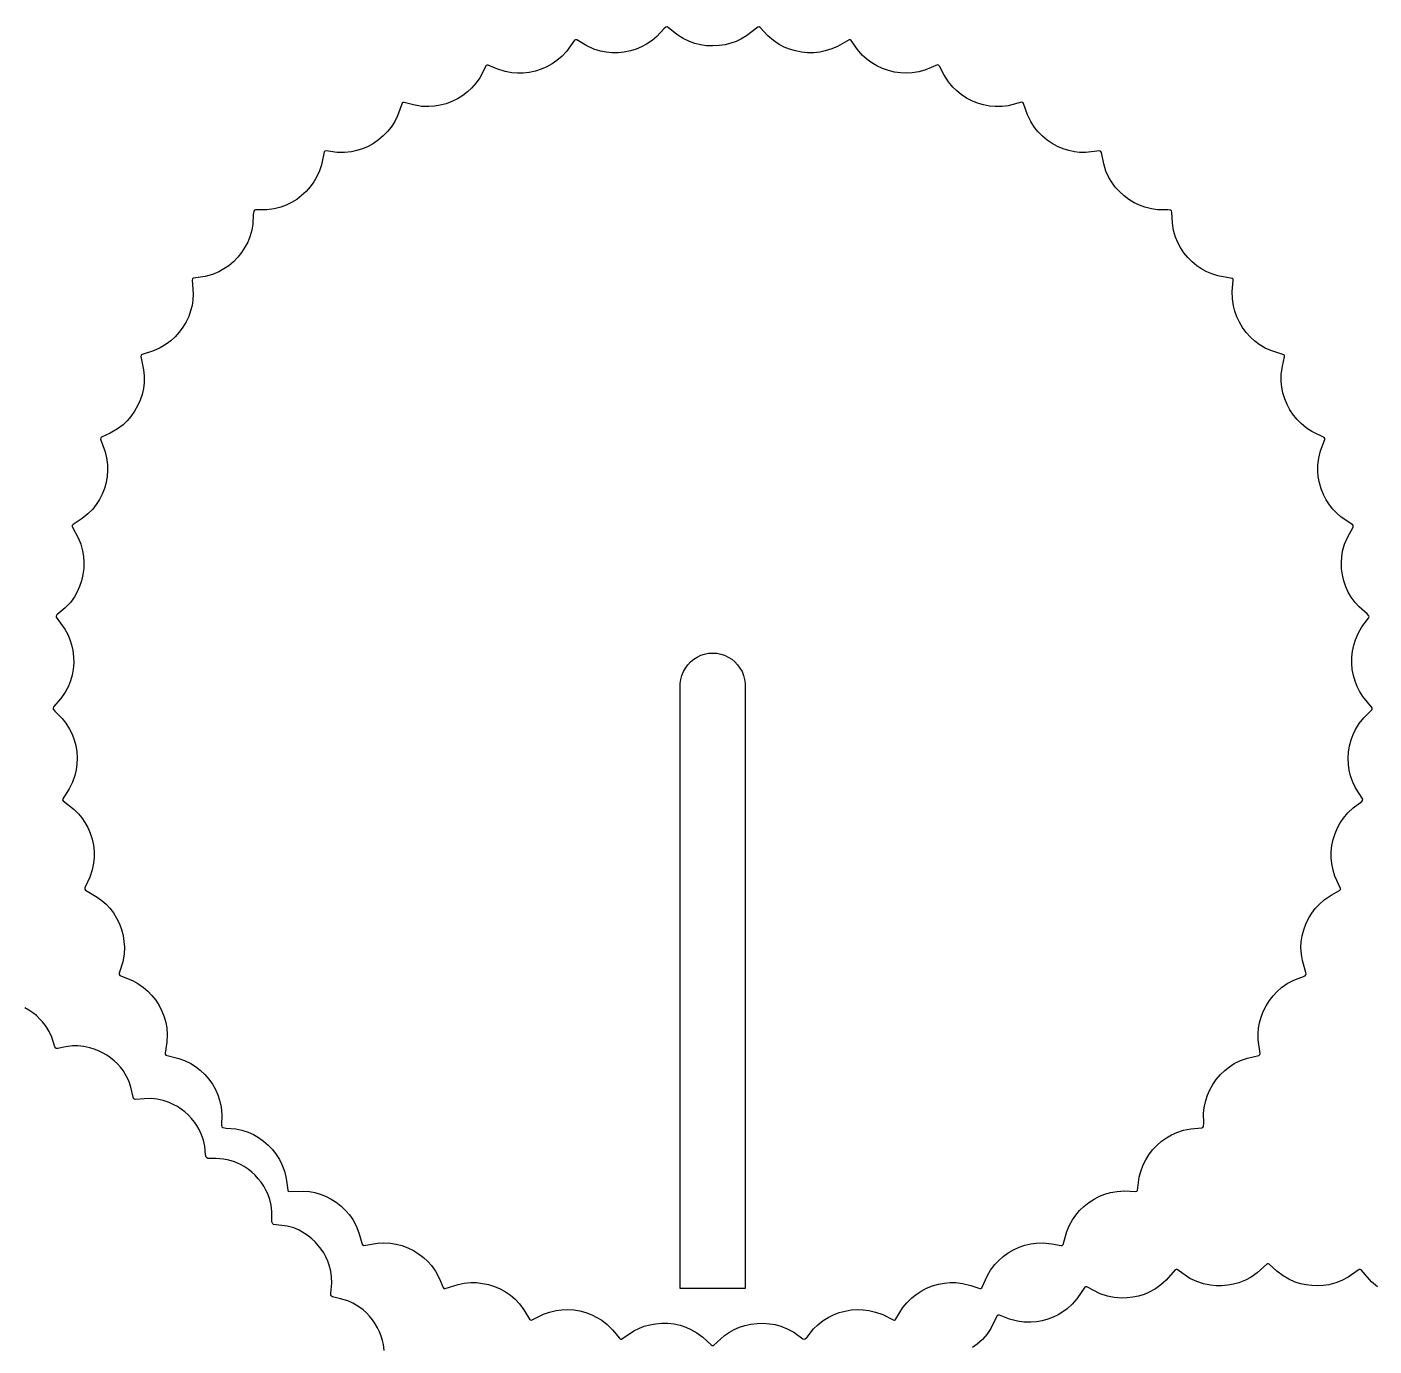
# Model space of a CAD drawing. Header units: centimetres. Extents: x 0.5 to 58.9, y 0.2 to 79.9.
# Drawn here: x 17.62 to 34.26, y 59.8 to 76.1 of the extents above; entities that cross this region are included whole.
import ezdxf

# ---------------------------------------------------------------- set-up
doc = ezdxf.new("R2010")
doc.units = ezdxf.units.CM
doc.layers.get('0').update_dxf_attribs({"lineweight": 25, "true_color": 0xffffff})

msp = doc.modelspace()

# ---------------------------------------------------------------- linework, layer by layer
for p, q in [((25.492, 76.073), (25.404, 75.978)), ((25.517, 76.093), (25.492, 76.073)), ((25.53, 76.095), (25.517, 76.093)), ((25.545, 76.089), (25.53, 76.095)), ((25.652, 76.002), (25.545, 76.089)), ((26.653, 76.094), (26.51, 75.984)), ((26.667, 76.095), (26.653, 76.094)), ((26.681, 76.087), (26.667, 76.095)), ((26.773, 75.987), (26.681, 76.087)), ((24.387, 75.931), (24.286, 75.793)), ((24.4, 75.937), (24.387, 75.931)), ((24.415, 75.935), (24.4, 75.937)), ((24.54, 75.861), (24.415, 75.935)), ((25.348, 75.929), (25.277, 75.882)), ((25.404, 75.978), (25.348, 75.929)), ((25.73, 75.952), (25.652, 76.002)), ((25.807, 75.915), (25.73, 75.952)), ((25.873, 75.892), (25.807, 75.915)), ((25.944, 75.874), (25.873, 75.892)), ((26.318, 75.893), (26.247, 75.875)), ((26.384, 75.917), (26.318, 75.893)), ((26.443, 75.944), (26.384, 75.917)), ((26.51, 75.984), (26.443, 75.944)), ((26.843, 75.927), (26.773, 75.987)), ((26.913, 75.88), (26.843, 75.927)), ((27.779, 75.937), (27.635, 75.854)), ((27.793, 75.936), (27.779, 75.937)), ((27.805, 75.927), (27.793, 75.936)), ((27.882, 75.817), (27.805, 75.927)), ((24.234, 75.736), (24.168, 75.68)), ((24.286, 75.793), (24.234, 75.736)), ((24.625, 75.822), (24.54, 75.861)), ((24.707, 75.797), (24.625, 75.822)), ((24.776, 75.783), (24.707, 75.797)), ((24.849, 75.776), (24.776, 75.783)), ((24.925, 75.776), (24.849, 75.776)), ((25.001, 75.784), (24.925, 75.776)), ((25.077, 75.799), (25.001, 75.784)), ((25.149, 75.821), (25.077, 75.799)), ((25.216, 75.849), (25.149, 75.821)), ((25.277, 75.882), (25.216, 75.849)), ((26.019, 75.863), (25.944, 75.874)), ((26.096, 75.86), (26.019, 75.863)), ((26.173, 75.864), (26.096, 75.86)), ((26.247, 75.875), (26.173, 75.864)), ((26.975, 75.847), (26.913, 75.88)), ((27.043, 75.82), (26.975, 75.847)), ((27.115, 75.798), (27.043, 75.82)), ((27.191, 75.783), (27.115, 75.798)), ((27.267, 75.776), (27.191, 75.783)), ((27.343, 75.777), (27.267, 75.776)), ((27.416, 75.784), (27.343, 75.777)), ((27.484, 75.798), (27.416, 75.784)), ((27.566, 75.824), (27.484, 75.798)), ((27.635, 75.854), (27.566, 75.824)), ((27.941, 75.748), (27.882, 75.817)), ((28.004, 75.691), (27.941, 75.748)), ((23.295, 75.617), (23.216, 75.468)), ((23.307, 75.624), (23.295, 75.617)), ((23.322, 75.624), (23.307, 75.624)), ((23.428, 75.578), (23.322, 75.624)), ((23.529, 75.545), (23.428, 75.578)), ((23.976, 75.574), (23.903, 75.55)), ((24.046, 75.604), (23.976, 75.574)), ((24.11, 75.64), (24.046, 75.604)), ((24.168, 75.68), (24.11, 75.64)), ((28.06, 75.65), (28.004, 75.691)), ((28.123, 75.613), (28.06, 75.65)), ((28.192, 75.581), (28.123, 75.613)), ((28.264, 75.556), (28.192, 75.581)), ((28.339, 75.538), (28.264, 75.556)), ((28.716, 75.562), (28.642, 75.541)), ((28.871, 75.625), (28.716, 75.562)), ((28.885, 75.622), (28.871, 75.625)), ((28.897, 75.612), (28.885, 75.622)), ((28.949, 75.508), (28.897, 75.612)), ((23.173, 75.405), (23.116, 75.339)), ((23.216, 75.468), (23.173, 75.405)), ((23.612, 75.53), (23.529, 75.545)), ((23.681, 75.524), (23.612, 75.53)), ((23.753, 75.525), (23.681, 75.524)), ((23.828, 75.534), (23.753, 75.525)), ((23.903, 75.55), (23.828, 75.534)), ((28.414, 75.527), (28.339, 75.538)), ((28.487, 75.524), (28.414, 75.527)), ((28.557, 75.528), (28.487, 75.524)), ((28.642, 75.541), (28.557, 75.528)), ((29.005, 75.418), (28.949, 75.508)), ((29.059, 75.353), (29.005, 75.418)), ((23.006, 75.247), (22.941, 75.207)), ((23.064, 75.292), (23.006, 75.247)), ((23.116, 75.339), (23.064, 75.292)), ((29.108, 75.304), (29.059, 75.353)), ((29.165, 75.259), (29.108, 75.304)), ((29.228, 75.217), (29.165, 75.259)), ((22.257, 75.154), (22.2, 74.997)), ((22.269, 75.162), (22.257, 75.154)), ((22.284, 75.163), (22.269, 75.162)), ((22.397, 75.132), (22.284, 75.163)), ((22.502, 75.114), (22.397, 75.132)), ((22.587, 75.111), (22.502, 75.114)), ((22.656, 75.115), (22.587, 75.111)), ((22.728, 75.127), (22.656, 75.115)), ((22.8, 75.146), (22.728, 75.127)), ((22.872, 75.173), (22.8, 75.146)), ((22.941, 75.207), (22.872, 75.173)), ((29.296, 75.182), (29.228, 75.217)), ((29.367, 75.153), (29.296, 75.182)), ((29.44, 75.132), (29.367, 75.153)), ((29.512, 75.118), (29.44, 75.132)), ((29.582, 75.111), (29.512, 75.118)), ((29.669, 75.112), (29.582, 75.111)), ((29.745, 75.122), (29.669, 75.112)), ((29.91, 75.164), (29.745, 75.122)), ((29.924, 75.16), (29.91, 75.164)), ((29.934, 75.148), (29.924, 75.16)), ((29.982, 75.01), (29.934, 75.148)), ((22.167, 74.929), (22.12, 74.857)), ((22.2, 74.997), (22.167, 74.929)), ((30.022, 74.926), (29.982, 75.01)), ((30.07, 74.853), (30.022, 74.926)), ((22.025, 74.749), (21.967, 74.701)), ((22.076, 74.802), (22.025, 74.749)), ((22.12, 74.857), (22.076, 74.802)), ((30.114, 74.799), (30.07, 74.853)), ((30.166, 74.746), (30.114, 74.799)), ((30.224, 74.698), (30.166, 74.746)), ((21.304, 74.56), (21.294, 74.551)), ((21.32, 74.563), (21.304, 74.56)), ((21.454, 74.546), (21.32, 74.563)), ((21.63, 74.554), (21.545, 74.545)), ((21.698, 74.568), (21.63, 74.554)), ((21.767, 74.59), (21.698, 74.568)), ((21.837, 74.62), (21.767, 74.59)), ((21.904, 74.657), (21.837, 74.62)), ((21.967, 74.701), (21.904, 74.657)), ((30.287, 74.655), (30.224, 74.698)), ((30.355, 74.618), (30.287, 74.655)), ((30.424, 74.589), (30.355, 74.618)), ((30.494, 74.567), (30.424, 74.589)), ((30.562, 74.553), (30.494, 74.567)), ((30.626, 74.546), (30.562, 74.553)), ((30.874, 74.563), (30.703, 74.544)), ((30.888, 74.557), (30.874, 74.563)), ((30.896, 74.545), (30.888, 74.557)), ((21.26, 74.39), (21.237, 74.318)), ((21.294, 74.551), (21.26, 74.39)), ((21.545, 74.545), (21.454, 74.546)), ((30.703, 74.544), (30.626, 74.546)), ((30.924, 74.403), (30.896, 74.545)), ((30.952, 74.315), (30.924, 74.403)), ((21.201, 74.24), (21.166, 74.18)), ((21.237, 74.318), (21.201, 74.24)), ((30.988, 74.236), (30.952, 74.315)), ((31.024, 74.176), (30.988, 74.236)), ((21.073, 74.064), (21.016, 74.012)), ((21.123, 74.121), (21.073, 74.064)), ((21.166, 74.18), (21.123, 74.121)), ((31.067, 74.117), (31.024, 74.176)), ((31.118, 74.061), (31.067, 74.117)), ((31.175, 74.009), (31.118, 74.061)), ((20.825, 73.894), (20.76, 73.869)), ((20.891, 73.926), (20.825, 73.894)), ((20.955, 73.965), (20.891, 73.926)), ((21.016, 74.012), (20.955, 73.965)), ((31.236, 73.963), (31.175, 74.009)), ((31.301, 73.924), (31.236, 73.963)), ((31.366, 73.892), (31.301, 73.924)), ((31.432, 73.868), (31.366, 73.892)), ((20.418, 73.778), (20.413, 73.657)), ((20.424, 73.819), (20.418, 73.778)), ((20.433, 73.83), (20.424, 73.819)), ((20.448, 73.835), (20.433, 73.83)), ((20.585, 73.836), (20.448, 73.835)), ((20.677, 73.848), (20.585, 73.836)), ((20.76, 73.869), (20.677, 73.848)), ((31.514, 73.847), (31.432, 73.868)), ((31.588, 73.837), (31.514, 73.847)), ((31.718, 73.836), (31.588, 73.837)), ((31.751, 73.832), (31.718, 73.836)), ((31.761, 73.823), (31.751, 73.832)), ((31.767, 73.808), (31.761, 73.823)), ((31.773, 73.671), (31.767, 73.808)), ((20.4, 73.584), (20.376, 73.502)), ((20.413, 73.657), (20.4, 73.584)), ((31.788, 73.58), (31.773, 73.671)), ((31.812, 73.498), (31.788, 73.58)), ((20.35, 73.438), (20.316, 73.373)), ((20.376, 73.502), (20.35, 73.438)), ((31.839, 73.434), (31.812, 73.498)), ((31.873, 73.369), (31.839, 73.434)), ((20.227, 73.25), (20.173, 73.195)), ((20.275, 73.31), (20.227, 73.25)), ((20.316, 73.373), (20.275, 73.31)), ((31.915, 73.306), (31.873, 73.369)), ((31.964, 73.246), (31.915, 73.306)), ((32.018, 73.192), (31.964, 73.246)), ((19.993, 73.071), (19.914, 73.038)), ((20.054, 73.105), (19.993, 73.071)), ((20.115, 73.146), (20.054, 73.105)), ((20.173, 73.195), (20.115, 73.146)), ((32.076, 73.144), (32.018, 73.192)), ((32.137, 73.103), (32.076, 73.144)), ((32.198, 73.07), (32.137, 73.103)), ((32.258, 73.044), (32.198, 73.07)), ((19.669, 72.982), (19.663, 72.969)), ((19.663, 72.969), (19.675, 72.797)), ((19.681, 72.99), (19.669, 72.982)), ((19.824, 73.013), (19.681, 72.99)), ((19.914, 73.038), (19.824, 73.013)), ((32.332, 73.02), (32.258, 73.044)), ((32.512, 72.988), (32.332, 73.02)), ((32.522, 72.978), (32.512, 72.988)), ((32.513, 72.828), (32.525, 72.962)), ((32.525, 72.962), (32.522, 72.978)), ((19.675, 72.797), (19.671, 72.72)), ((32.514, 72.737), (32.513, 72.828)), ((32.526, 72.652), (32.514, 72.737)), ((19.645, 72.589), (19.621, 72.52)), ((19.662, 72.656), (19.645, 72.589)), ((19.671, 72.72), (19.662, 72.656)), ((32.543, 72.585), (32.526, 72.652)), ((32.568, 72.516), (32.543, 72.585)), ((19.589, 72.452), (19.55, 72.386)), ((19.621, 72.52), (19.589, 72.452)), ((32.6, 72.448), (32.568, 72.516)), ((32.639, 72.382), (32.6, 72.448)), ((19.455, 72.267), (19.4, 72.217)), ((19.505, 72.324), (19.455, 72.267)), ((19.55, 72.386), (19.505, 72.324)), ((32.685, 72.32), (32.639, 72.382)), ((32.736, 72.264), (32.685, 72.32)), ((32.79, 72.214), (32.736, 72.264)), ((19.185, 72.093), (19.045, 72.049)), ((19.27, 72.13), (19.185, 72.093)), ((19.344, 72.175), (19.27, 72.13)), ((19.4, 72.217), (19.344, 72.175)), ((32.846, 72.173), (32.79, 72.214)), ((32.92, 72.129), (32.846, 72.173)), ((32.989, 72.098), (32.92, 72.129)), ((33.148, 72.046), (32.989, 72.098)), ((19.033, 72.04), (19.029, 72.026)), ((19.029, 72.026), (19.064, 71.86)), ((19.045, 72.049), (19.033, 72.04)), ((33.117, 71.8), (33.131, 71.906)), ((33.131, 71.906), (33.159, 72.02)), ((33.157, 72.035), (33.148, 72.046)), ((33.159, 72.02), (33.157, 72.035)), ((19.064, 71.86), (19.071, 71.784)), ((19.071, 71.784), (19.07, 71.697)), ((33.117, 71.715), (33.117, 71.8)), ((19.061, 71.627), (19.044, 71.555)), ((19.07, 71.697), (19.061, 71.627)), ((33.124, 71.647), (33.117, 71.715)), ((33.138, 71.575), (33.124, 71.647)), ((33.16, 71.503), (33.138, 71.575)), ((18.989, 71.413), (18.951, 71.347)), ((19.02, 71.483), (18.989, 71.413)), ((19.044, 71.555), (19.02, 71.483)), ((33.189, 71.432), (33.16, 71.503)), ((33.225, 71.364), (33.189, 71.432)), ((18.86, 71.23), (18.81, 71.182)), ((18.907, 71.285), (18.86, 71.23)), ((18.951, 71.347), (18.907, 71.285)), ((33.267, 71.301), (33.225, 71.364)), ((33.314, 71.244), (33.267, 71.301)), ((33.364, 71.195), (33.314, 71.244)), ((18.651, 71.078), (18.545, 71.029)), ((18.743, 71.131), (18.651, 71.078)), ((18.81, 71.182), (18.743, 71.131)), ((33.431, 71.14), (33.364, 71.195)), ((33.495, 71.099), (33.431, 71.14)), ((33.647, 71.025), (33.495, 71.099)), ((18.534, 71.018), (18.532, 71.005)), ((18.532, 71.005), (18.589, 70.847)), ((18.545, 71.029), (18.534, 71.018)), ((33.603, 70.86), (33.655, 70.998)), ((33.655, 71.013), (33.647, 71.025)), ((33.655, 70.998), (33.655, 71.013)), ((18.589, 70.847), (18.607, 70.773)), ((18.607, 70.773), (18.618, 70.687)), ((33.569, 70.683), (33.58, 70.769)), ((33.58, 70.769), (33.603, 70.86)), ((18.619, 70.617), (18.613, 70.544)), ((18.618, 70.687), (18.619, 70.617)), ((33.569, 70.613), (33.569, 70.683)), ((33.575, 70.539), (33.569, 70.613)), ((18.579, 70.395), (18.551, 70.324)), ((18.6, 70.469), (18.579, 70.395)), ((18.613, 70.544), (18.6, 70.469)), ((33.588, 70.465), (33.575, 70.539)), ((33.61, 70.391), (33.588, 70.465)), ((18.517, 70.256), (18.478, 70.195)), ((18.551, 70.324), (18.517, 70.256)), ((33.638, 70.32), (33.61, 70.391)), ((33.672, 70.253), (33.638, 70.32)), ((33.712, 70.191), (33.672, 70.253)), ((18.376, 70.079), (18.305, 70.022)), ((18.435, 70.14), (18.376, 70.079)), ((18.478, 70.195), (18.435, 70.14)), ((33.755, 70.137), (33.712, 70.191)), ((33.799, 70.091), (33.755, 70.137)), ((33.857, 70.04), (33.799, 70.091)), ((18.183, 69.937), (18.181, 69.923)), ((18.181, 69.923), (18.259, 69.777)), ((18.192, 69.95), (18.183, 69.937)), ((18.305, 70.022), (18.192, 69.95)), ((34, 69.945), (33.857, 70.04)), ((33.934, 69.79), (34.005, 69.917)), ((34.006, 69.932), (34, 69.945)), ((34.005, 69.917), (34.006, 69.932)), ((18.259, 69.777), (18.287, 69.707)), ((33.899, 69.704), (33.934, 69.79)), ((18.287, 69.707), (18.31, 69.624)), ((18.31, 69.624), (18.322, 69.555)), ((33.865, 69.551), (33.876, 69.62)), ((33.876, 69.62), (33.899, 69.704)), ((18.324, 69.407), (18.314, 69.33)), ((18.322, 69.555), (18.326, 69.482)), ((18.326, 69.482), (18.324, 69.407)), ((33.861, 69.478), (33.865, 69.551)), ((33.863, 69.402), (33.861, 69.478)), ((33.874, 69.326), (33.863, 69.402)), ((18.297, 69.255), (18.273, 69.184)), ((18.314, 69.33), (18.297, 69.255)), ((33.891, 69.251), (33.874, 69.326)), ((33.916, 69.18), (33.891, 69.251)), ((18.243, 69.117), (18.209, 69.057)), ((18.273, 69.184), (18.243, 69.117)), ((33.946, 69.113), (33.916, 69.18)), ((33.981, 69.053), (33.946, 69.113)), ((18.096, 68.92), (17.993, 68.831)), ((18.159, 68.987), (18.096, 68.92)), ((18.209, 69.057), (18.159, 68.987)), ((34.031, 68.985), (33.981, 69.053)), ((34.081, 68.93), (34.031, 68.985)), ((34.179, 68.846), (34.081, 68.93)), ((17.993, 68.831), (17.985, 68.818)), ((17.985, 68.818), (17.985, 68.804)), ((17.985, 68.804), (18.09, 68.657)), ((34.114, 68.683), (34.197, 68.793)), ((34.201, 68.821), (34.179, 68.846)), ((34.197, 68.793), (34.203, 68.808)), ((34.203, 68.808), (34.201, 68.821)), ((18.09, 68.657), (18.128, 68.589)), ((18.128, 68.589), (18.153, 68.529)), ((34.033, 68.525), (34.067, 68.604)), ((34.067, 68.604), (34.114, 68.683)), ((18.153, 68.529), (18.174, 68.462)), ((18.174, 68.462), (18.19, 68.391)), ((33.997, 68.386), (34.012, 68.458)), ((34.012, 68.458), (34.033, 68.525)), ((18.19, 68.391), (18.198, 68.316)), ((18.2, 68.239), (18.193, 68.162)), ((18.198, 68.316), (18.2, 68.239)), ((25.785, 68.216), (25.82, 68.253)), ((25.82, 68.253), (25.859, 68.285)), ((25.859, 68.285), (25.901, 68.312)), ((25.901, 68.312), (25.946, 68.333)), ((25.946, 68.333), (25.994, 68.348)), ((25.994, 68.348), (26.044, 68.358)), ((26.044, 68.358), (26.094, 68.361)), ((26.094, 68.361), (26.144, 68.358)), ((26.144, 68.358), (26.193, 68.348)), ((26.193, 68.348), (26.241, 68.333)), ((26.241, 68.333), (26.286, 68.312)), ((26.286, 68.312), (26.329, 68.285)), ((26.329, 68.285), (26.367, 68.253)), ((26.367, 68.253), (26.402, 68.216)), ((33.988, 68.234), (33.989, 68.311)), ((33.994, 68.158), (33.988, 68.234)), ((33.989, 68.311), (33.997, 68.386)), ((18.18, 68.088), (18.16, 68.017)), ((18.193, 68.162), (18.18, 68.088)), ((25.701, 68.036), (25.713, 68.085)), ((25.713, 68.085), (25.732, 68.131)), ((25.732, 68.131), (25.756, 68.175)), ((25.756, 68.175), (25.785, 68.216)), ((26.402, 68.216), (26.431, 68.175)), ((26.431, 68.175), (26.456, 68.131)), ((26.456, 68.131), (26.474, 68.085)), ((26.474, 68.085), (26.487, 68.036)), ((34.008, 68.084), (33.994, 68.158)), ((34.029, 68.013), (34.008, 68.084)), ((18.134, 67.952), (18.095, 67.876)), ((18.16, 68.017), (18.134, 67.952)), ((25.694, 67.986), (25.701, 68.036)), ((25.694, 60.511), (25.694, 67.986)), ((26.487, 68.036), (26.493, 67.986)), ((26.493, 67.986), (26.494, 60.511)), ((34.055, 67.949), (34.029, 68.013)), ((34.084, 67.891), (34.055, 67.949)), ((18.042, 67.8), (17.952, 67.697)), ((18.095, 67.876), (18.042, 67.8)), ((34.126, 67.825), (34.084, 67.891)), ((34.241, 67.686), (34.126, 67.825)), ((17.952, 67.697), (17.945, 67.682)), ((17.945, 67.682), (17.946, 67.668)), ((17.946, 67.668), (17.966, 67.642)), ((17.966, 67.642), (18.058, 67.552)), ((34.139, 67.562), (34.235, 67.658)), ((34.235, 67.658), (34.242, 67.672)), ((34.242, 67.672), (34.241, 67.686)), ((18.058, 67.552), (18.104, 67.494)), ((18.104, 67.494), (18.149, 67.422)), ((18.149, 67.422), (18.18, 67.359)), ((34.006, 67.355), (34.036, 67.418)), ((34.036, 67.418), (34.081, 67.491)), ((34.081, 67.491), (34.139, 67.562)), ((18.18, 67.359), (18.205, 67.291)), ((18.205, 67.291), (18.225, 67.218)), ((33.961, 67.214), (33.981, 67.287)), ((33.981, 67.287), (34.006, 67.355)), ((18.225, 67.218), (18.237, 67.142)), ((18.237, 67.142), (18.242, 67.066)), ((18.242, 67.066), (18.24, 66.99)), ((33.945, 67.061), (33.95, 67.138)), ((33.95, 67.138), (33.961, 67.214)), ((18.23, 66.917), (18.214, 66.849)), ((18.24, 66.99), (18.23, 66.917)), ((33.948, 66.985), (33.945, 67.061)), ((33.958, 66.913), (33.948, 66.985)), ((33.974, 66.845), (33.958, 66.913)), ((18.186, 66.767), (18.145, 66.684)), ((18.214, 66.849), (18.186, 66.767)), ((34.003, 66.764), (33.974, 66.845)), ((34.036, 66.696), (34.003, 66.764)), ((18.145, 66.684), (18.066, 66.561)), ((34.124, 66.555), (34.036, 66.696)), ((18.066, 66.561), (18.063, 66.547)), ((18.063, 66.547), (18.069, 66.534)), ((18.069, 66.534), (18.204, 66.428)), ((18.204, 66.428), (18.258, 66.374)), ((33.94, 66.386), (34.007, 66.448)), ((34.007, 66.448), (34.114, 66.528)), ((34.114, 66.528), (34.123, 66.541)), ((34.123, 66.541), (34.124, 66.555)), ((18.258, 66.374), (18.299, 66.324)), ((18.299, 66.324), (18.338, 66.267)), ((18.338, 66.267), (18.373, 66.204)), ((33.812, 66.2), (33.847, 66.264)), ((33.847, 66.264), (33.886, 66.321)), ((33.886, 66.321), (33.94, 66.386)), ((18.373, 66.204), (18.403, 66.134)), ((18.403, 66.134), (18.427, 66.061)), ((33.76, 66.057), (33.782, 66.13)), ((33.782, 66.13), (33.812, 66.2)), ((18.427, 66.061), (18.443, 65.986)), ((18.443, 65.986), (18.451, 65.911)), ((18.451, 65.911), (18.452, 65.837)), ((33.735, 65.833), (33.736, 65.906)), ((33.736, 65.906), (33.744, 65.982)), ((33.744, 65.982), (33.76, 66.057)), ((18.446, 65.767), (18.43, 65.682)), ((18.452, 65.837), (18.446, 65.767)), ((33.742, 65.763), (33.735, 65.833)), ((33.758, 65.678), (33.742, 65.763)), ((18.401, 65.593), (18.339, 65.459)), ((18.43, 65.682), (18.401, 65.593)), ((33.781, 65.606), (33.758, 65.678)), ((33.85, 65.452), (33.781, 65.606)), ((18.339, 65.459), (18.338, 65.444)), ((18.338, 65.444), (18.345, 65.431)), ((18.345, 65.431), (18.491, 65.347)), ((33.736, 65.371), (33.838, 65.427)), ((33.838, 65.427), (33.848, 65.439)), ((33.848, 65.439), (33.85, 65.452)), ((18.491, 65.347), (18.553, 65.301)), ((18.553, 65.301), (18.6, 65.259)), ((18.6, 65.259), (18.647, 65.208)), ((33.538, 65.205), (33.584, 65.256)), ((33.584, 65.256), (33.648, 65.312)), ((33.648, 65.312), (33.736, 65.371)), ((18.647, 65.208), (18.691, 65.15)), ((18.691, 65.15), (18.73, 65.086)), ((18.73, 65.086), (18.764, 65.017)), ((33.422, 65.013), (33.455, 65.082)), ((33.455, 65.082), (33.494, 65.146)), ((33.494, 65.146), (33.538, 65.205)), ((18.764, 65.017), (18.79, 64.945)), ((18.79, 64.945), (18.81, 64.872)), ((33.377, 64.867), (33.395, 64.941)), ((33.395, 64.941), (33.422, 65.013)), ((18.81, 64.872), (18.821, 64.799)), ((18.821, 64.799), (18.826, 64.728)), ((33.361, 64.724), (33.365, 64.794)), ((33.365, 64.794), (33.377, 64.867)), ((18.822, 64.641), (18.806, 64.548)), ((18.826, 64.728), (18.822, 64.641)), ((33.366, 64.637), (33.361, 64.724)), ((33.378, 64.562), (33.366, 64.637)), ((18.806, 64.548), (18.763, 64.405)), ((18.763, 64.405), (18.763, 64.389)), ((33.425, 64.398), (33.378, 64.562)), ((18.763, 64.389), (18.771, 64.378)), ((18.771, 64.378), (18.926, 64.316)), ((18.926, 64.316), (18.993, 64.28)), ((18.993, 64.28), (19.064, 64.231)), ((33.12, 64.228), (33.191, 64.278)), ((33.191, 64.278), (33.274, 64.321)), ((33.274, 64.321), (33.411, 64.374)), ((33.411, 64.374), (33.422, 64.385)), ((33.422, 64.385), (33.425, 64.398)), ((19.064, 64.231), (19.117, 64.185)), ((19.117, 64.185), (19.167, 64.132)), ((19.167, 64.132), (19.214, 64.072)), ((19.214, 64.072), (19.255, 64.008)), ((32.93, 64.003), (32.971, 64.069)), ((32.971, 64.069), (33.017, 64.128)), ((33.017, 64.128), (33.068, 64.182)), ((33.068, 64.182), (33.12, 64.228)), ((17.648, 63.949), (17.597, 63.978)), ((17.695, 63.917), (17.648, 63.949)), ((17.739, 63.882), (17.695, 63.917)), ((19.255, 64.008), (19.29, 63.939)), ((19.29, 63.939), (19.317, 63.869)), ((32.869, 63.864), (32.895, 63.935)), ((32.895, 63.935), (32.93, 64.003)), ((17.779, 63.844), (17.739, 63.882)), ((17.815, 63.805), (17.779, 63.844)), ((17.86, 63.746), (17.815, 63.805)), ((17.896, 63.687), (17.86, 63.746)), ((19.317, 63.869), (19.337, 63.798)), ((19.337, 63.798), (19.349, 63.73)), ((32.838, 63.726), (32.849, 63.794)), ((32.849, 63.794), (32.869, 63.864)), ((17.929, 63.615), (17.896, 63.687)), ((17.968, 63.496), (17.929, 63.615)), ((19.349, 63.73), (19.355, 63.645)), ((19.355, 63.645), (19.351, 63.553)), ((32.832, 63.662), (32.838, 63.726)), ((32.834, 63.584), (32.832, 63.662)), ((32.858, 63.414), (32.834, 63.584)), ((17.978, 63.481), (17.968, 63.496)), ((17.987, 63.476), (17.978, 63.481)), ((18.005, 63.475), (17.987, 63.476)), ((18.08, 63.491), (18.005, 63.475)), ((18.186, 63.507), (18.08, 63.491)), ((18.252, 63.507), (18.186, 63.507)), ((18.324, 63.501), (18.252, 63.507)), ((18.401, 63.485), (18.324, 63.501)), ((18.454, 63.469), (18.401, 63.485)), ((18.506, 63.449), (18.454, 63.469)), ((18.558, 63.424), (18.506, 63.449)), ((18.608, 63.395), (18.558, 63.424)), ((19.351, 63.553), (19.329, 63.42)), ((19.329, 63.42), (19.331, 63.405)), ((19.331, 63.405), (19.34, 63.394)), ((32.853, 63.4), (32.858, 63.414)), ((18.655, 63.362), (18.608, 63.395)), ((18.7, 63.325), (18.655, 63.362)), ((18.741, 63.286), (18.7, 63.325)), ((18.777, 63.245), (18.741, 63.286)), ((18.81, 63.203), (18.777, 63.245)), ((19.34, 63.394), (19.5, 63.354)), ((19.5, 63.354), (19.571, 63.329)), ((19.571, 63.329), (19.648, 63.291)), ((19.648, 63.291), (19.706, 63.253)), ((19.706, 63.253), (19.764, 63.208)), ((32.42, 63.205), (32.477, 63.251)), ((32.477, 63.251), (32.536, 63.289)), ((32.536, 63.289), (32.613, 63.327)), ((32.613, 63.327), (32.7, 63.358)), ((32.7, 63.358), (32.841, 63.391)), ((32.841, 63.391), (32.853, 63.4)), ((18.85, 63.138), (18.81, 63.203)), ((18.88, 63.076), (18.85, 63.138)), ((18.907, 63), (18.88, 63.076)), ((19.764, 63.208), (19.819, 63.156)), ((19.819, 63.156), (19.869, 63.098)), ((19.869, 63.098), (19.914, 63.035)), ((32.271, 63.031), (32.315, 63.094)), ((32.315, 63.094), (32.365, 63.153)), ((32.365, 63.153), (32.42, 63.205)), ((18.935, 62.874), (18.907, 63)), ((19.914, 63.035), (19.951, 62.969)), ((19.951, 62.969), (19.981, 62.902)), ((32.205, 62.898), (32.234, 62.965)), ((32.234, 62.965), (32.271, 63.031)), ((18.943, 62.856), (18.935, 62.874)), ((18.951, 62.85), (18.943, 62.856)), ((18.968, 62.846), (18.951, 62.85)), ((19.071, 62.856), (18.968, 62.846)), ((19.166, 62.857), (19.071, 62.856)), ((19.233, 62.85), (19.166, 62.857)), ((19.305, 62.834), (19.233, 62.85)), ((19.381, 62.808), (19.305, 62.834)), ((19.431, 62.786), (19.381, 62.808)), ((19.481, 62.758), (19.431, 62.786)), ((19.529, 62.727), (19.481, 62.758)), ((19.981, 62.902), (20.003, 62.836)), ((20.003, 62.836), (20.021, 62.753)), ((20.021, 62.753), (20.03, 62.661)), ((32.158, 62.675), (32.166, 62.749)), ((32.166, 62.749), (32.184, 62.832)), ((32.184, 62.832), (32.205, 62.898)), ((19.575, 62.692), (19.529, 62.727)), ((19.617, 62.653), (19.575, 62.692)), ((19.657, 62.611), (19.617, 62.653)), ((19.692, 62.568), (19.657, 62.611)), ((20.03, 62.661), (20.027, 62.524)), ((32.161, 62.554), (32.158, 62.675)), ((19.723, 62.523), (19.692, 62.568)), ((19.749, 62.477), (19.723, 62.523)), ((19.781, 62.409), (19.749, 62.477)), ((19.803, 62.345), (19.781, 62.409)), ((20.027, 62.524), (20.031, 62.509)), ((20.031, 62.509), (20.041, 62.499)), ((20.041, 62.499), (20.082, 62.492)), ((20.082, 62.492), (20.202, 62.482)), ((20.202, 62.482), (20.276, 62.467)), ((20.276, 62.467), (20.357, 62.441)), ((20.357, 62.441), (20.42, 62.412)), ((20.42, 62.412), (20.483, 62.376)), ((31.7, 62.374), (31.763, 62.41)), ((31.763, 62.41), (31.827, 62.439)), ((31.827, 62.439), (31.908, 62.466)), ((31.908, 62.466), (31.999, 62.484)), ((31.999, 62.484), (32.135, 62.495)), ((32.135, 62.495), (32.15, 62.501)), ((32.15, 62.501), (32.158, 62.512)), ((32.158, 62.512), (32.161, 62.554)), ((19.819, 62.268), (19.803, 62.345)), ((19.83, 62.162), (19.819, 62.268)), ((20.483, 62.376), (20.545, 62.332)), ((20.545, 62.332), (20.603, 62.282)), ((20.603, 62.282), (20.656, 62.227)), ((31.528, 62.223), (31.581, 62.279)), ((31.581, 62.279), (31.638, 62.33)), ((31.638, 62.33), (31.7, 62.374)), ((19.837, 62.134), (19.83, 62.162)), ((19.844, 62.126), (19.837, 62.134)), ((19.859, 62.119), (19.844, 62.126)), ((19.96, 62.119), (19.859, 62.119)), ((20.052, 62.111), (19.96, 62.119)), ((20.117, 62.098), (20.052, 62.111)), ((20.187, 62.076), (20.117, 62.098)), ((20.259, 62.044), (20.187, 62.076)), ((20.656, 62.227), (20.703, 62.167)), ((20.703, 62.167), (20.742, 62.105)), ((20.742, 62.105), (20.773, 62.042)), ((31.412, 62.039), (31.443, 62.101)), ((31.443, 62.101), (31.482, 62.163)), ((31.482, 62.163), (31.528, 62.223)), ((20.307, 62.017), (20.259, 62.044)), ((20.354, 61.986), (20.307, 62.017)), ((20.399, 61.95), (20.354, 61.986)), ((20.441, 61.911), (20.399, 61.95)), ((20.48, 61.868), (20.441, 61.911)), ((20.773, 62.042), (20.804, 61.962)), ((20.804, 61.962), (20.826, 61.872)), ((31.364, 61.885), (31.382, 61.958)), ((31.382, 61.958), (31.412, 62.039)), ((20.516, 61.823), (20.48, 61.868)), ((20.547, 61.776), (20.516, 61.823)), ((20.574, 61.728), (20.547, 61.776)), ((20.826, 61.872), (20.844, 61.728)), ((31.341, 61.722), (31.364, 61.885)), ((20.597, 61.68), (20.574, 61.728)), ((20.622, 61.609), (20.597, 61.68)), ((20.638, 61.542), (20.622, 61.609)), ((20.844, 61.728), (20.851, 61.715)), ((20.851, 61.715), (20.864, 61.709)), ((20.864, 61.709), (21.037, 61.715)), ((21.037, 61.715), (21.113, 61.709)), ((21.113, 61.709), (21.177, 61.697)), ((21.177, 61.697), (21.243, 61.678)), ((21.243, 61.678), (21.311, 61.651)), ((21.311, 61.651), (21.379, 61.617)), ((21.379, 61.617), (21.443, 61.576)), ((21.443, 61.576), (21.504, 61.529)), ((30.68, 61.526), (30.74, 61.573)), ((30.74, 61.573), (30.805, 61.615)), ((30.805, 61.615), (30.872, 61.65)), ((30.872, 61.65), (30.94, 61.676)), ((30.94, 61.676), (31.007, 61.696)), ((31.007, 61.696), (31.09, 61.711)), ((31.09, 61.711), (31.182, 61.716)), ((31.182, 61.716), (31.317, 61.708)), ((31.317, 61.708), (31.332, 61.712)), ((31.332, 61.712), (31.341, 61.722)), ((20.648, 61.463), (20.638, 61.542)), ((20.649, 61.336), (20.648, 61.463)), ((21.504, 61.529), (21.558, 61.476)), ((21.558, 61.476), (21.606, 61.42)), ((21.606, 61.42), (21.647, 61.363)), ((30.538, 61.359), (30.578, 61.417)), ((30.578, 61.417), (30.626, 61.473)), ((30.626, 61.473), (30.68, 61.526)), ((20.654, 61.318), (20.649, 61.336)), ((20.66, 61.31), (20.654, 61.318)), ((20.67, 61.304), (20.66, 61.31)), ((20.836, 61.282), (20.67, 61.304)), ((20.918, 61.259), (20.836, 61.282)), ((20.985, 61.23), (20.918, 61.259)), ((21.647, 61.363), (21.689, 61.287)), ((21.689, 61.287), (21.723, 61.201)), ((30.468, 61.214), (30.497, 61.284)), ((30.497, 61.284), (30.538, 61.359)), ((21.053, 61.192), (20.985, 61.23)), ((21.098, 61.162), (21.053, 61.192)), ((21.142, 61.126), (21.098, 61.162)), ((21.183, 61.087), (21.142, 61.126)), ((21.222, 61.044), (21.183, 61.087)), ((21.723, 61.201), (21.762, 61.059)), ((21.952, 61.072), (22.028, 61.076)), ((22.028, 61.076), (22.115, 61.072)), ((30.091, 61.073), (30.176, 61.076)), ((30.176, 61.076), (30.282, 61.065)), ((30.422, 61.053), (30.468, 61.214)), ((21.258, 60.998), (21.222, 61.044)), ((21.289, 60.95), (21.258, 60.998)), ((21.316, 60.901), (21.289, 60.95)), ((21.762, 61.059), (21.771, 61.047)), ((21.771, 61.047), (21.784, 61.042)), ((21.784, 61.042), (21.952, 61.072)), ((22.115, 61.072), (22.184, 61.06)), ((22.184, 61.06), (22.255, 61.041)), ((22.255, 61.041), (22.327, 61.015)), ((22.327, 61.015), (22.396, 60.981)), ((22.396, 60.981), (22.461, 60.941)), ((22.461, 60.941), (22.521, 60.895)), ((29.627, 60.859), (29.682, 60.908)), ((29.682, 60.908), (29.744, 60.952)), ((29.744, 60.952), (29.81, 60.991)), ((29.81, 60.991), (29.88, 61.023)), ((29.88, 61.023), (29.951, 61.047)), ((29.951, 61.047), (30.022, 61.064)), ((30.022, 61.064), (30.091, 61.073)), ((30.282, 61.065), (30.397, 61.042)), ((30.397, 61.042), (30.412, 61.044)), ((30.412, 61.044), (30.422, 61.053)), ((21.339, 60.85), (21.316, 60.901)), ((21.357, 60.8), (21.339, 60.85)), ((21.376, 60.726), (21.357, 60.8)), ((22.521, 60.895), (22.574, 60.846)), ((22.574, 60.846), (22.62, 60.794)), ((22.62, 60.794), (22.669, 60.725)), ((29.527, 60.739), (29.579, 60.808)), ((29.579, 60.808), (29.627, 60.859)), ((31.807, 60.742), (31.697, 60.615)), ((31.819, 60.747), (31.807, 60.742)), ((31.833, 60.745), (31.819, 60.747)), ((31.99, 60.637), (31.833, 60.745)), ((32.944, 60.816), (32.819, 60.704)), ((32.956, 60.818), (32.944, 60.816)), ((32.969, 60.814), (32.956, 60.818)), ((33.063, 60.727), (32.969, 60.814)), ((34.08, 60.746), (33.944, 60.651)), ((34.093, 60.746), (34.08, 60.746)), ((34.106, 60.74), (34.093, 60.746)), ((21.386, 60.657), (21.376, 60.726)), ((21.377, 60.453), (21.389, 60.576)), ((21.389, 60.576), (21.386, 60.657)), ((22.669, 60.725), (22.719, 60.632)), ((22.719, 60.632), (22.764, 60.524)), ((22.948, 60.562), (23.022, 60.577)), ((23.022, 60.577), (23.108, 60.585)), ((23.108, 60.585), (23.178, 60.584)), ((23.178, 60.584), (23.251, 60.575)), ((23.251, 60.575), (23.325, 60.559)), ((28.882, 60.565), (28.956, 60.578)), ((28.956, 60.578), (29.028, 60.585)), ((29.028, 60.585), (29.097, 60.584)), ((29.097, 60.584), (29.181, 60.574)), ((29.419, 60.519), (29.488, 60.673)), ((29.488, 60.673), (29.527, 60.739)), ((31.697, 60.615), (31.63, 60.555)), ((32.075, 60.596), (31.99, 60.637)), ((32.155, 60.57), (32.075, 60.596)), ((32.592, 60.582), (32.526, 60.564)), ((32.674, 60.614), (32.592, 60.582)), ((32.746, 60.653), (32.674, 60.614)), ((32.819, 60.704), (32.746, 60.653)), ((33.143, 60.666), (33.063, 60.727)), ((33.211, 60.626), (33.143, 60.666)), ((33.29, 60.591), (33.211, 60.626)), ((33.355, 60.571), (33.29, 60.591)), ((33.79, 60.581), (33.705, 60.558)), ((33.866, 60.61), (33.79, 60.581)), ((33.944, 60.651), (33.866, 60.61)), ((34.234, 60.594), (34.106, 60.74)), ((34.307, 60.534), (34.234, 60.594)), ((21.378, 60.425), (21.377, 60.453)), ((21.383, 60.416), (21.378, 60.425)), ((21.397, 60.407), (21.383, 60.416)), ((22.764, 60.524), (22.774, 60.513)), ((22.774, 60.513), (22.788, 60.51)), ((22.788, 60.51), (22.948, 60.562)), ((23.325, 60.559), (23.399, 60.536)), ((23.399, 60.536), (23.469, 60.506)), ((23.469, 60.506), (23.535, 60.469)), ((23.535, 60.469), (23.595, 60.428)), ((23.595, 60.428), (23.648, 60.383)), ((26.494, 60.511), (25.694, 60.511)), ((28.553, 60.396), (28.608, 60.439)), ((28.608, 60.439), (28.67, 60.48)), ((28.67, 60.48), (28.737, 60.515)), ((28.737, 60.515), (28.808, 60.543)), ((28.808, 60.543), (28.882, 60.565)), ((29.181, 60.574), (29.284, 60.549)), ((29.284, 60.549), (29.393, 60.51)), ((29.393, 60.51), (29.408, 60.511)), ((29.408, 60.511), (29.419, 60.519)), ((30.689, 60.527), (30.594, 60.385)), ((30.701, 60.534), (30.689, 60.527)), ((30.714, 60.533), (30.701, 60.534)), ((30.882, 60.447), (30.714, 60.533)), ((30.971, 60.417), (30.882, 60.447)), ((31.053, 60.401), (30.971, 60.417)), ((31.354, 60.418), (31.284, 60.403)), ((31.422, 60.439), (31.354, 60.418)), ((31.486, 60.466), (31.422, 60.439)), ((31.563, 60.508), (31.486, 60.466)), ((31.63, 60.555), (31.563, 60.508)), ((32.243, 60.552), (32.155, 60.57)), ((32.313, 60.545), (32.243, 60.552)), ((32.385, 60.545), (32.313, 60.545)), ((32.456, 60.551), (32.385, 60.545)), ((32.526, 60.564), (32.456, 60.551)), ((33.424, 60.556), (33.355, 60.571)), ((33.495, 60.547), (33.424, 60.556)), ((33.566, 60.544), (33.495, 60.547)), ((33.637, 60.548), (33.566, 60.544)), ((33.705, 60.558), (33.637, 60.548)), ((21.497, 60.385), (21.397, 60.407)), ((21.587, 60.358), (21.497, 60.385)), ((21.648, 60.331), (21.587, 60.358)), ((21.712, 60.294), (21.648, 60.331)), ((21.775, 60.247), (21.712, 60.294)), ((21.817, 60.21), (21.775, 60.247)), ((23.648, 60.383), (23.707, 60.322)), ((23.707, 60.322), (23.762, 60.249)), ((23.762, 60.249), (23.831, 60.134)), ((24.16, 60.24), (24.229, 60.249)), ((24.229, 60.249), (24.302, 60.252)), ((24.302, 60.252), (24.378, 60.247)), ((24.378, 60.247), (24.454, 60.234)), ((27.729, 60.233), (27.805, 60.246)), ((27.805, 60.246), (27.88, 60.252)), ((27.88, 60.252), (27.954, 60.25)), ((27.954, 60.25), (28.023, 60.241)), ((28.352, 60.129), (28.443, 60.275)), ((28.443, 60.275), (28.491, 60.334)), ((28.491, 60.334), (28.553, 60.396)), ((30.474, 60.262), (30.421, 60.223)), ((30.535, 60.317), (30.474, 60.262)), ((30.594, 60.385), (30.535, 60.317)), ((31.143, 60.393), (31.053, 60.401)), ((31.213, 60.395), (31.143, 60.393)), ((31.284, 60.403), (31.213, 60.395)), ((21.856, 60.169), (21.817, 60.21)), ((21.892, 60.125), (21.856, 60.169)), ((21.925, 60.077), (21.892, 60.125)), ((21.954, 60.027), (21.925, 60.077)), ((23.831, 60.134), (23.843, 60.124)), ((23.843, 60.124), (23.856, 60.122)), ((23.856, 60.122), (24.005, 60.195)), ((24.005, 60.195), (24.076, 60.22)), ((24.076, 60.22), (24.16, 60.24)), ((24.454, 60.234), (24.528, 60.214)), ((24.528, 60.214), (24.599, 60.188)), ((24.599, 60.188), (24.664, 60.155)), ((24.664, 60.155), (24.723, 60.119)), ((24.723, 60.119), (24.791, 60.067)), ((25.316, 60.064), (25.388, 60.077)), ((25.388, 60.077), (25.464, 60.083)), ((25.464, 60.083), (25.54, 60.082)), ((25.54, 60.082), (25.617, 60.073)), ((26.566, 60.072), (26.642, 60.081)), ((26.642, 60.081), (26.719, 60.083)), ((26.719, 60.083), (26.795, 60.077)), ((26.795, 60.077), (26.867, 60.065)), ((27.394, 60.064), (27.46, 60.117)), ((27.46, 60.117), (27.519, 60.153)), ((27.519, 60.153), (27.585, 60.186)), ((27.585, 60.186), (27.655, 60.213)), ((27.655, 60.213), (27.729, 60.233)), ((28.023, 60.241), (28.107, 60.221)), ((28.107, 60.221), (28.195, 60.189)), ((28.195, 60.189), (28.325, 60.123)), ((28.325, 60.123), (28.34, 60.122)), ((28.34, 60.122), (28.352, 60.129)), ((29.61, 60.177), (29.53, 60.019)), ((29.621, 60.183), (29.61, 60.177)), ((29.635, 60.182), (29.621, 60.183)), ((29.76, 60.133), (29.635, 60.182)), ((29.859, 60.107), (29.76, 60.133)), ((29.938, 60.096), (29.859, 60.107)), ((30.025, 60.095), (29.938, 60.096)), ((30.094, 60.1), (30.025, 60.095)), ((30.163, 60.113), (30.094, 60.1)), ((30.232, 60.132), (30.163, 60.113)), ((30.299, 60.157), (30.232, 60.132)), ((30.363, 60.188), (30.299, 60.157)), ((30.421, 60.223), (30.363, 60.188)), ((21.979, 59.976), (21.954, 60.027)), ((22, 59.923), (21.979, 59.976)), ((22.016, 59.871), (22, 59.923)), ((24.791, 60.067), (24.856, 60.002)), ((24.856, 60.002), (24.941, 59.896)), ((24.968, 59.887), (25.119, 59.987)), ((25.119, 59.987), (25.189, 60.022)), ((25.189, 60.022), (25.249, 60.045)), ((25.249, 60.045), (25.316, 60.064)), ((25.617, 60.073), (25.691, 60.057)), ((25.691, 60.057), (25.76, 60.034)), ((25.76, 60.034), (25.825, 60.006)), ((25.825, 60.006), (25.899, 59.964)), ((25.899, 59.964), (25.974, 59.909)), ((25.974, 59.909), (26.074, 59.815)), ((26.103, 59.809), (26.238, 59.929)), ((26.238, 59.929), (26.302, 59.973)), ((26.302, 59.973), (26.359, 60.005)), ((26.359, 60.005), (26.423, 60.032)), ((26.423, 60.032), (26.492, 60.055)), ((26.492, 60.055), (26.566, 60.072)), ((26.867, 60.065), (26.934, 60.046)), ((26.934, 60.046), (27.014, 60.015)), ((27.014, 60.015), (27.095, 59.971)), ((27.095, 59.971), (27.208, 59.891)), ((27.237, 59.889), (27.26, 59.911)), ((27.26, 59.911), (27.341, 60.012)), ((27.341, 60.012), (27.394, 60.064)), ((29.479, 59.944), (29.425, 59.882)), ((29.53, 60.019), (29.479, 59.944)), ((22.027, 59.819), (22.016, 59.871)), ((22.037, 59.745), (22.027, 59.819)), ((24.941, 59.896), (24.954, 59.887)), ((24.954, 59.887), (24.968, 59.887)), ((26.074, 59.815), (26.088, 59.807)), ((26.088, 59.807), (26.103, 59.809)), ((27.208, 59.891), (27.223, 59.886)), ((27.223, 59.886), (27.237, 59.889)), ((29.36, 59.822), (29.304, 59.781)), ((29.425, 59.882), (29.36, 59.822))]:
    msp.add_line(p, q)

doc.saveas('drawing.dxf')
